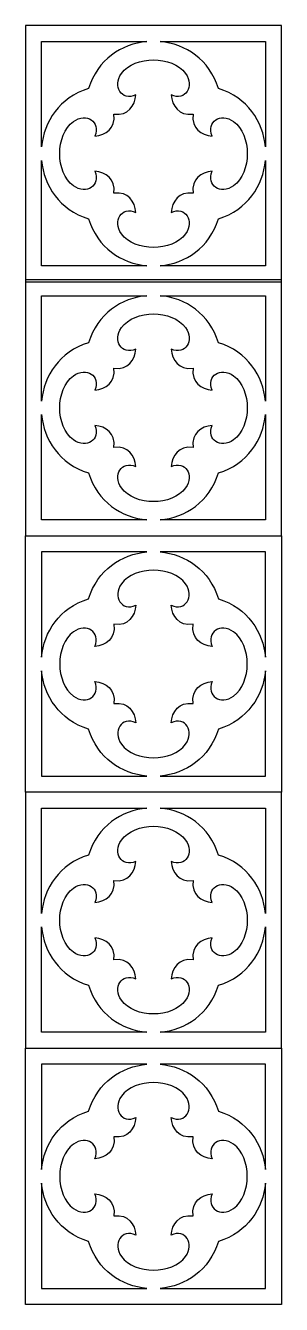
# Model space of a CAD drawing. Header units: centimetres. Extents: x -22 to -18.4, y -9 to 9.
import ezdxf

# ---------------------------------------------------------------- set-up
doc = ezdxf.new("R2010")
doc.units = ezdxf.units.CM
doc.header["$MEASUREMENT"] = 0
doc.layers.add('layer 1', color=7, linetype='Continuous')

msp = doc.modelspace()

# ---------------------------------------------------------------- linework, layer by layer
at = {"layer": 'layer 1', "color": 250, "lineweight": 30}
for points, knots in [([(-21.96219, 9.00077), (-21.96219, 9.00077), (-18.35628, 9.00077), (-18.35628, 9.00077), (-18.35628, 9.00077), (-18.35628, 9.00077), (-18.35628, 5.39486), (-18.35628, 5.39486), (-18.35628, 5.39486), (-18.35628, 5.39486), (-21.96219, 5.39486), (-21.96219, 5.39486), (-21.96219, 5.39486), (-21.96219, 5.39486), (-21.96219, 9.00077), (-21.96219, 9.00077)], [0, 0, 0, 0, 0.2, 0.2, 0.2, 0.2, 0.4, 0.4, 0.4, 0.4, 0.6, 0.6, 0.6, 0.6, 1, 1, 1, 1]), ([(-21.73682, 7.29202), (-21.70384, 7.64838), (-21.48332, 7.98756), (-21.07524, 8.11382), (-21.07524, 8.11382), (-20.94893, 8.52202), (-20.60992, 8.74239), (-20.25369, 8.7754), (-20.25369, 8.7754), (-20.25369, 8.7754), (-21.73682, 8.7754), (-21.73682, 8.7754), (-21.73682, 8.7754), (-21.73682, 8.7754), (-21.73682, 7.29202), (-21.73682, 7.29202)], [0, 0, 0, 0, 0.2, 0.2, 0.2, 0.2, 0.4, 0.4, 0.4, 0.4, 0.6, 0.6, 0.6, 0.6, 1, 1, 1, 1]), ([(-19.24323, 8.11382), (-18.83495, 7.98749), (-18.61459, 7.64836), (-18.58165, 7.29204), (-18.58165, 7.29204), (-18.58165, 7.29204), (-18.58165, 8.77539), (-18.58165, 8.77539), (-18.58165, 8.77539), (-18.58165, 8.77539), (-20.06506, 8.77539), (-20.06506, 8.77539), (-20.06506, 8.77539), (-19.7087, 8.74241), (-19.36951, 8.5219), (-19.24323, 8.11382)], [0, 0, 0, 0, 0.2, 0.2, 0.2, 0.2, 0.4, 0.4, 0.4, 0.4, 0.6, 0.6, 0.6, 0.6, 1, 1, 1, 1]), ([(-19.60103, 7.75601), (-19.80836, 7.72729), (-19.89339, 7.8708), (-19.91174, 8.02466), (-19.91174, 8.02466), (-19.70947, 7.93557), (-19.5756, 8.14463), (-19.70736, 8.32608), (-19.70736, 8.32608), (-19.89383, 8.58274), (-20.42461, 8.58278), (-20.61111, 8.32608), (-20.61111, 8.32608), (-20.74287, 8.14463), (-20.60901, 7.93557), (-20.40674, 8.02466), (-20.40674, 8.02466), (-20.42508, 7.8708), (-20.51011, 7.72729), (-20.71744, 7.75601), (-20.71744, 7.75601), (-20.6887, 7.54867), (-20.83222, 7.46365), (-20.98608, 7.44532), (-20.98608, 7.44532), (-20.897, 7.64759), (-21.10606, 7.78145), (-21.28747, 7.64968), (-21.28747, 7.64968), (-21.54417, 7.46321), (-21.54423, 6.93244), (-21.28747, 6.74594), (-21.28747, 6.74594), (-21.10606, 6.61418), (-20.897, 6.74804), (-20.98608, 6.95032), (-20.98608, 6.95032), (-20.83222, 6.93197), (-20.6887, 6.84694), (-20.71744, 6.63961), (-20.71744, 6.63961), (-20.51011, 6.66835), (-20.42508, 6.52483), (-20.40674, 6.37097), (-20.40674, 6.37097), (-20.60901, 6.46005), (-20.74287, 6.251), (-20.61111, 6.06958), (-20.61111, 6.06958), (-20.42463, 5.81283), (-19.89381, 5.81287), (-19.70736, 6.06958), (-19.70736, 6.06958), (-19.5756, 6.251), (-19.70947, 6.46005), (-19.91174, 6.37097), (-19.91174, 6.37097), (-19.89339, 6.52483), (-19.80836, 6.66835), (-19.60103, 6.63961), (-19.60103, 6.63961), (-19.62977, 6.84694), (-19.48625, 6.93197), (-19.3324, 6.95032), (-19.3324, 6.95032), (-19.42147, 6.74804), (-19.21242, 6.61418), (-19.031, 6.74594), (-19.031, 6.74594), (-18.77424, 6.93244), (-18.77429, 7.46321), (-19.031, 7.64968), (-19.031, 7.64968), (-19.21242, 7.78145), (-19.42147, 7.64759), (-19.3324, 7.44532), (-19.3324, 7.44532), (-19.48625, 7.46365), (-19.62977, 7.54867), (-19.60103, 7.75601)], [0, 0, 0, 0, 0.04761905, 0.04761905, 0.04761905, 0.04761905, 0.0952381, 0.0952381, 0.0952381, 0.0952381, 0.14285714, 0.14285714, 0.14285714, 0.14285714, 0.19047619, 0.19047619, 0.19047619, 0.19047619, 0.23809524, 0.23809524, 0.23809524, 0.23809524, 0.28571429, 0.28571429, 0.28571429, 0.28571429, 0.33333333, 0.33333333, 0.33333333, 0.33333333, 0.38095238, 0.38095238, 0.38095238, 0.38095238, 0.42857143, 0.42857143, 0.42857143, 0.42857143, 0.47619048, 0.47619048, 0.47619048, 0.47619048, 0.52380952, 0.52380952, 0.52380952, 0.52380952, 0.57142857, 0.57142857, 0.57142857, 0.57142857, 0.61904762, 0.61904762, 0.61904762, 0.61904762, 0.66666667, 0.66666667, 0.66666667, 0.66666667, 0.71428571, 0.71428571, 0.71428571, 0.71428571, 0.76190476, 0.76190476, 0.76190476, 0.76190476, 0.80952381, 0.80952381, 0.80952381, 0.80952381, 0.85714286, 0.85714286, 0.85714286, 0.85714286, 0.9047619, 0.9047619, 0.9047619, 0.9047619, 1, 1, 1, 1]), ([(-20.25326, 5.62023), (-20.60968, 5.65315), (-20.94894, 5.87365), (-21.07524, 6.28181), (-21.07524, 6.28181), (-21.48344, 6.40812), (-21.70382, 6.74715), (-21.73682, 7.10338), (-21.73682, 7.10338), (-21.73682, 7.10338), (-21.73682, 5.62023), (-21.73682, 5.62023), (-21.73682, 5.62023), (-21.73682, 5.62023), (-20.25326, 5.62023), (-20.25326, 5.62023)], [0, 0, 0, 0, 0.2, 0.2, 0.2, 0.2, 0.4, 0.4, 0.4, 0.4, 0.6, 0.6, 0.6, 0.6, 1, 1, 1, 1]), ([(-18.58165, 7.10382), (-18.61457, 6.74739), (-18.83507, 6.40811), (-19.24323, 6.28181), (-19.24323, 6.28181), (-19.36957, 5.87353), (-19.70873, 5.65316), (-20.06505, 5.62023), (-20.06505, 5.62023), (-20.06505, 5.62023), (-18.58165, 5.62023), (-18.58165, 5.62023), (-18.58165, 5.62023), (-18.58165, 5.62023), (-18.58165, 7.10382), (-18.58165, 7.10382)], [0, 0, 0, 0, 0.2, 0.2, 0.2, 0.2, 0.4, 0.4, 0.4, 0.4, 0.6, 0.6, 0.6, 0.6, 1, 1, 1, 1]), ([(-21.96219, 5.42344), (-21.96219, 5.42344), (-18.35628, 5.42344), (-18.35628, 5.42344), (-18.35628, 5.42344), (-18.35628, 5.42344), (-18.35628, 1.81752), (-18.35628, 1.81752), (-18.35628, 1.81752), (-18.35628, 1.81752), (-21.96219, 1.81752), (-21.96219, 1.81752), (-21.96219, 1.81752), (-21.96219, 1.81752), (-21.96219, 5.42344), (-21.96219, 5.42344)], [0, 0, 0, 0, 0.2, 0.2, 0.2, 0.2, 0.4, 0.4, 0.4, 0.4, 0.6, 0.6, 0.6, 0.6, 1, 1, 1, 1]), ([(-21.73682, 3.71469), (-21.70384, 4.07105), (-21.48332, 4.41023), (-21.07524, 4.53649), (-21.07524, 4.53649), (-20.94893, 4.94469), (-20.60992, 5.16506), (-20.25369, 5.19807), (-20.25369, 5.19807), (-20.25369, 5.19807), (-21.73682, 5.19807), (-21.73682, 5.19807), (-21.73682, 5.19807), (-21.73682, 5.19807), (-21.73682, 3.71469), (-21.73682, 3.71469)], [0, 0, 0, 0, 0.2, 0.2, 0.2, 0.2, 0.4, 0.4, 0.4, 0.4, 0.6, 0.6, 0.6, 0.6, 1, 1, 1, 1]), ([(-19.24323, 4.53649), (-18.83495, 4.41016), (-18.61459, 4.07103), (-18.58165, 3.7147), (-18.58165, 3.7147), (-18.58165, 3.7147), (-18.58165, 5.19806), (-18.58165, 5.19806), (-18.58165, 5.19806), (-18.58165, 5.19806), (-20.06506, 5.19806), (-20.06506, 5.19806), (-20.06506, 5.19806), (-19.7087, 5.16508), (-19.36951, 4.94457), (-19.24323, 4.53649)], [0, 0, 0, 0, 0.2, 0.2, 0.2, 0.2, 0.4, 0.4, 0.4, 0.4, 0.6, 0.6, 0.6, 0.6, 1, 1, 1, 1]), ([(-19.60103, 4.17868), (-19.80836, 4.14996), (-19.89339, 4.29347), (-19.91174, 4.44733), (-19.91174, 4.44733), (-19.70947, 4.35824), (-19.5756, 4.5673), (-19.70736, 4.74875), (-19.70736, 4.74875), (-19.89383, 5.00541), (-20.42461, 5.00545), (-20.61111, 4.74875), (-20.61111, 4.74875), (-20.74287, 4.5673), (-20.60901, 4.35824), (-20.40674, 4.44733), (-20.40674, 4.44733), (-20.42508, 4.29347), (-20.51011, 4.14996), (-20.71744, 4.17868), (-20.71744, 4.17868), (-20.6887, 3.97134), (-20.83222, 3.88632), (-20.98608, 3.86799), (-20.98608, 3.86799), (-20.897, 4.07026), (-21.10606, 4.20412), (-21.28747, 4.07235), (-21.28747, 4.07235), (-21.54417, 3.88588), (-21.54423, 3.35511), (-21.28747, 3.16861), (-21.28747, 3.16861), (-21.10606, 3.03685), (-20.897, 3.17071), (-20.98608, 3.37299), (-20.98608, 3.37299), (-20.83222, 3.35464), (-20.6887, 3.26961), (-20.71744, 3.06228), (-20.71744, 3.06228), (-20.51011, 3.09102), (-20.42508, 2.9475), (-20.40674, 2.79364), (-20.40674, 2.79364), (-20.60901, 2.88272), (-20.74287, 2.67367), (-20.61111, 2.49225), (-20.61111, 2.49225), (-20.42463, 2.2355), (-19.89381, 2.23554), (-19.70736, 2.49225), (-19.70736, 2.49225), (-19.5756, 2.67367), (-19.70947, 2.88272), (-19.91174, 2.79364), (-19.91174, 2.79364), (-19.89339, 2.9475), (-19.80836, 3.09102), (-19.60103, 3.06228), (-19.60103, 3.06228), (-19.62977, 3.26961), (-19.48625, 3.35464), (-19.3324, 3.37299), (-19.3324, 3.37299), (-19.42147, 3.17071), (-19.21242, 3.03685), (-19.031, 3.16861), (-19.031, 3.16861), (-18.77424, 3.35511), (-18.77429, 3.88588), (-19.031, 4.07235), (-19.031, 4.07235), (-19.21242, 4.20412), (-19.42147, 4.07026), (-19.3324, 3.86799), (-19.3324, 3.86799), (-19.48625, 3.88632), (-19.62977, 3.97134), (-19.60103, 4.17868)], [0, 0, 0, 0, 0.04761905, 0.04761905, 0.04761905, 0.04761905, 0.0952381, 0.0952381, 0.0952381, 0.0952381, 0.14285714, 0.14285714, 0.14285714, 0.14285714, 0.19047619, 0.19047619, 0.19047619, 0.19047619, 0.23809524, 0.23809524, 0.23809524, 0.23809524, 0.28571429, 0.28571429, 0.28571429, 0.28571429, 0.33333333, 0.33333333, 0.33333333, 0.33333333, 0.38095238, 0.38095238, 0.38095238, 0.38095238, 0.42857143, 0.42857143, 0.42857143, 0.42857143, 0.47619048, 0.47619048, 0.47619048, 0.47619048, 0.52380952, 0.52380952, 0.52380952, 0.52380952, 0.57142857, 0.57142857, 0.57142857, 0.57142857, 0.61904762, 0.61904762, 0.61904762, 0.61904762, 0.66666667, 0.66666667, 0.66666667, 0.66666667, 0.71428571, 0.71428571, 0.71428571, 0.71428571, 0.76190476, 0.76190476, 0.76190476, 0.76190476, 0.80952381, 0.80952381, 0.80952381, 0.80952381, 0.85714286, 0.85714286, 0.85714286, 0.85714286, 0.9047619, 0.9047619, 0.9047619, 0.9047619, 1, 1, 1, 1]), ([(-20.25326, 2.0429), (-20.60968, 2.07582), (-20.94894, 2.29632), (-21.07524, 2.70448), (-21.07524, 2.70448), (-21.48344, 2.83079), (-21.70382, 3.16982), (-21.73682, 3.52605), (-21.73682, 3.52605), (-21.73682, 3.52605), (-21.73682, 2.0429), (-21.73682, 2.0429), (-21.73682, 2.0429), (-21.73682, 2.0429), (-20.25326, 2.0429), (-20.25326, 2.0429)], [0, 0, 0, 0, 0.2, 0.2, 0.2, 0.2, 0.4, 0.4, 0.4, 0.4, 0.6, 0.6, 0.6, 0.6, 1, 1, 1, 1]), ([(-18.58165, 3.52649), (-18.61457, 3.17006), (-18.83507, 2.83078), (-19.24323, 2.70448), (-19.24323, 2.70448), (-19.36957, 2.2962), (-19.70873, 2.07583), (-20.06505, 2.0429), (-20.06505, 2.0429), (-20.06505, 2.0429), (-18.58165, 2.0429), (-18.58165, 2.0429), (-18.58165, 2.0429), (-18.58165, 2.0429), (-18.58165, 3.52649), (-18.58165, 3.52649)], [0, 0, 0, 0, 0.2, 0.2, 0.2, 0.2, 0.4, 0.4, 0.4, 0.4, 0.6, 0.6, 0.6, 0.6, 1, 1, 1, 1]), ([(-21.96219, -1.78839), (-21.96219, -1.78839), (-18.35628, -1.78839), (-18.35628, -1.78839), (-18.35628, -1.78839), (-18.35628, -1.78839), (-18.35628, 1.81752), (-18.35628, 1.81752), (-18.35628, 1.81752), (-18.35628, 1.81752), (-21.96219, 1.81752), (-21.96219, 1.81752), (-21.96219, 1.81752), (-21.96219, 1.81752), (-21.96219, -1.78839), (-21.96219, -1.78839)], [0, 0, 0, 0, 0.2, 0.2, 0.2, 0.2, 0.4, 0.4, 0.4, 0.4, 0.6, 0.6, 0.6, 0.6, 1, 1, 1, 1]), ([(-20.25326, 1.59215), (-20.60968, 1.55923), (-20.94894, 1.33873), (-21.07524, 0.93057), (-21.07524, 0.93057), (-21.48344, 0.80426), (-21.70382, 0.46523), (-21.73682, 0.109), (-21.73682, 0.109), (-21.73682, 0.109), (-21.73682, 1.59215), (-21.73682, 1.59215), (-21.73682, 1.59215), (-21.73682, 1.59215), (-20.25326, 1.59215), (-20.25326, 1.59215)], [0, 0, 0, 0, 0.2, 0.2, 0.2, 0.2, 0.4, 0.4, 0.4, 0.4, 0.6, 0.6, 0.6, 0.6, 1, 1, 1, 1]), ([(-18.58165, 0.10856), (-18.61457, 0.46499), (-18.83507, 0.80427), (-19.24323, 0.93057), (-19.24323, 0.93057), (-19.36957, 1.33885), (-19.70873, 1.55922), (-20.06505, 1.59215), (-20.06505, 1.59215), (-20.06505, 1.59215), (-18.58165, 1.59215), (-18.58165, 1.59215), (-18.58165, 1.59215), (-18.58165, 1.59215), (-18.58165, 0.10856), (-18.58165, 0.10856)], [0, 0, 0, 0, 0.2, 0.2, 0.2, 0.2, 0.4, 0.4, 0.4, 0.4, 0.6, 0.6, 0.6, 0.6, 1, 1, 1, 1]), ([(-19.60103, -0.54363), (-19.80836, -0.51491), (-19.89339, -0.65842), (-19.91174, -0.81228), (-19.91174, -0.81228), (-19.70947, -0.72319), (-19.5756, -0.93225), (-19.70736, -1.1137), (-19.70736, -1.1137), (-19.89383, -1.37036), (-20.42461, -1.3704), (-20.61111, -1.1137), (-20.61111, -1.1137), (-20.74287, -0.93225), (-20.60901, -0.72319), (-20.40674, -0.81228), (-20.40674, -0.81228), (-20.42508, -0.65842), (-20.51011, -0.51491), (-20.71744, -0.54363), (-20.71744, -0.54363), (-20.6887, -0.33629), (-20.83222, -0.25127), (-20.98608, -0.23294), (-20.98608, -0.23294), (-20.897, -0.43521), (-21.10606, -0.56907), (-21.28747, -0.4373), (-21.28747, -0.4373), (-21.54417, -0.25083), (-21.54423, 0.27994), (-21.28747, 0.46644), (-21.28747, 0.46644), (-21.10606, 0.5982), (-20.897, 0.46434), (-20.98608, 0.26206), (-20.98608, 0.26206), (-20.83222, 0.28041), (-20.6887, 0.36544), (-20.71744, 0.57277), (-20.71744, 0.57277), (-20.51011, 0.54403), (-20.42508, 0.68755), (-20.40674, 0.84141), (-20.40674, 0.84141), (-20.60901, 0.75233), (-20.74287, 0.96138), (-20.61111, 1.1428), (-20.61111, 1.1428), (-20.42463, 1.39955), (-19.89381, 1.39951), (-19.70736, 1.1428), (-19.70736, 1.1428), (-19.5756, 0.96138), (-19.70947, 0.75233), (-19.91174, 0.84141), (-19.91174, 0.84141), (-19.89339, 0.68755), (-19.80836, 0.54403), (-19.60103, 0.57277), (-19.60103, 0.57277), (-19.62977, 0.36544), (-19.48625, 0.28041), (-19.3324, 0.26206), (-19.3324, 0.26206), (-19.42147, 0.46434), (-19.21242, 0.5982), (-19.031, 0.46644), (-19.031, 0.46644), (-18.77424, 0.27994), (-18.77429, -0.25083), (-19.031, -0.4373), (-19.031, -0.4373), (-19.21242, -0.56907), (-19.42147, -0.43521), (-19.3324, -0.23294), (-19.3324, -0.23294), (-19.48625, -0.25127), (-19.62977, -0.33629), (-19.60103, -0.54363)], [0, 0, 0, 0, 0.04761905, 0.04761905, 0.04761905, 0.04761905, 0.0952381, 0.0952381, 0.0952381, 0.0952381, 0.14285714, 0.14285714, 0.14285714, 0.14285714, 0.19047619, 0.19047619, 0.19047619, 0.19047619, 0.23809524, 0.23809524, 0.23809524, 0.23809524, 0.28571429, 0.28571429, 0.28571429, 0.28571429, 0.33333333, 0.33333333, 0.33333333, 0.33333333, 0.38095238, 0.38095238, 0.38095238, 0.38095238, 0.42857143, 0.42857143, 0.42857143, 0.42857143, 0.47619048, 0.47619048, 0.47619048, 0.47619048, 0.52380952, 0.52380952, 0.52380952, 0.52380952, 0.57142857, 0.57142857, 0.57142857, 0.57142857, 0.61904762, 0.61904762, 0.61904762, 0.61904762, 0.66666667, 0.66666667, 0.66666667, 0.66666667, 0.71428571, 0.71428571, 0.71428571, 0.71428571, 0.76190476, 0.76190476, 0.76190476, 0.76190476, 0.80952381, 0.80952381, 0.80952381, 0.80952381, 0.85714286, 0.85714286, 0.85714286, 0.85714286, 0.9047619, 0.9047619, 0.9047619, 0.9047619, 1, 1, 1, 1]), ([(-21.73682, -0.07964), (-21.70384, -0.436), (-21.48332, -0.77518), (-21.07524, -0.90144), (-21.07524, -0.90144), (-20.94893, -1.30964), (-20.60992, -1.53001), (-20.25369, -1.56302), (-20.25369, -1.56302), (-20.25369, -1.56302), (-21.73682, -1.56302), (-21.73682, -1.56302), (-21.73682, -1.56302), (-21.73682, -1.56302), (-21.73682, -0.07964), (-21.73682, -0.07964)], [0, 0, 0, 0, 0.2, 0.2, 0.2, 0.2, 0.4, 0.4, 0.4, 0.4, 0.6, 0.6, 0.6, 0.6, 1, 1, 1, 1]), ([(-19.24323, -0.90144), (-18.83495, -0.77511), (-18.61459, -0.43598), (-18.58165, -0.07966), (-18.58165, -0.07966), (-18.58165, -0.07966), (-18.58165, -1.56301), (-18.58165, -1.56301), (-18.58165, -1.56301), (-18.58165, -1.56301), (-20.06506, -1.56301), (-20.06506, -1.56301), (-20.06506, -1.56301), (-19.7087, -1.53003), (-19.36951, -1.30952), (-19.24323, -0.90144)], [0, 0, 0, 0, 0.2, 0.2, 0.2, 0.2, 0.4, 0.4, 0.4, 0.4, 0.6, 0.6, 0.6, 0.6, 1, 1, 1, 1]), ([(-21.96219, -1.78839), (-21.96219, -1.78839), (-18.35628, -1.78839), (-18.35628, -1.78839), (-18.35628, -1.78839), (-18.35628, -1.78839), (-18.35628, -5.3943), (-18.35628, -5.3943), (-18.35628, -5.3943), (-18.35628, -5.3943), (-21.96219, -5.3943), (-21.96219, -5.3943), (-21.96219, -5.3943), (-21.96219, -5.3943), (-21.96219, -1.78839), (-21.96219, -1.78839)], [0, 0, 0, 0, 0.2, 0.2, 0.2, 0.2, 0.4, 0.4, 0.4, 0.4, 0.6, 0.6, 0.6, 0.6, 1, 1, 1, 1]), ([(-21.73682, -3.49713), (-21.70384, -3.14077), (-21.48332, -2.8016), (-21.07524, -2.67533), (-21.07524, -2.67533), (-20.94893, -2.26713), (-20.60992, -2.04676), (-20.25369, -2.01376), (-20.25369, -2.01376), (-20.25369, -2.01376), (-21.73682, -2.01376), (-21.73682, -2.01376), (-21.73682, -2.01376), (-21.73682, -2.01376), (-21.73682, -3.49713), (-21.73682, -3.49713)], [0, 0, 0, 0, 0.2, 0.2, 0.2, 0.2, 0.4, 0.4, 0.4, 0.4, 0.6, 0.6, 0.6, 0.6, 1, 1, 1, 1]), ([(-19.24323, -2.67533), (-18.83495, -2.80166), (-18.61459, -3.14079), (-18.58165, -3.49712), (-18.58165, -3.49712), (-18.58165, -3.49712), (-18.58165, -2.01376), (-18.58165, -2.01376), (-18.58165, -2.01376), (-18.58165, -2.01376), (-20.06506, -2.01376), (-20.06506, -2.01376), (-20.06506, -2.01376), (-19.7087, -2.04674), (-19.36951, -2.26725), (-19.24323, -2.67533)], [0, 0, 0, 0, 0.2, 0.2, 0.2, 0.2, 0.4, 0.4, 0.4, 0.4, 0.6, 0.6, 0.6, 0.6, 1, 1, 1, 1]), ([(-19.60103, -3.03315), (-19.80836, -3.06187), (-19.89339, -2.91835), (-19.91174, -2.76449), (-19.91174, -2.76449), (-19.70947, -2.85358), (-19.5756, -2.64452), (-19.70736, -2.46307), (-19.70736, -2.46307), (-19.89383, -2.20641), (-20.42461, -2.20637), (-20.61111, -2.46307), (-20.61111, -2.46307), (-20.74287, -2.64452), (-20.60901, -2.85358), (-20.40674, -2.76449), (-20.40674, -2.76449), (-20.42508, -2.91835), (-20.51011, -3.06187), (-20.71744, -3.03315), (-20.71744, -3.03315), (-20.6887, -3.24048), (-20.83222, -3.3255), (-20.98608, -3.34383), (-20.98608, -3.34383), (-20.897, -3.14156), (-21.10606, -3.0077), (-21.28747, -3.13947), (-21.28747, -3.13947), (-21.54417, -3.32594), (-21.54423, -3.85671), (-21.28747, -4.04321), (-21.28747, -4.04321), (-21.10606, -4.17497), (-20.897, -4.04111), (-20.98608, -3.83884), (-20.98608, -3.83884), (-20.83222, -3.85718), (-20.6887, -3.94221), (-20.71744, -4.14954), (-20.71744, -4.14954), (-20.51011, -4.1208), (-20.42508, -4.26432), (-20.40674, -4.41818), (-20.40674, -4.41818), (-20.60901, -4.3291), (-20.74287, -4.53816), (-20.61111, -4.71957), (-20.61111, -4.71957), (-20.42463, -4.97632), (-19.89381, -4.97628), (-19.70736, -4.71957), (-19.70736, -4.71957), (-19.5756, -4.53816), (-19.70947, -4.3291), (-19.91174, -4.41818), (-19.91174, -4.41818), (-19.89339, -4.26432), (-19.80836, -4.1208), (-19.60103, -4.14954), (-19.60103, -4.14954), (-19.62977, -3.94221), (-19.48625, -3.85718), (-19.3324, -3.83884), (-19.3324, -3.83884), (-19.42147, -4.04111), (-19.21242, -4.17497), (-19.031, -4.04321), (-19.031, -4.04321), (-18.77424, -3.85671), (-18.77429, -3.32594), (-19.031, -3.13947), (-19.031, -3.13947), (-19.21242, -3.0077), (-19.42147, -3.14156), (-19.3324, -3.34383), (-19.3324, -3.34383), (-19.48625, -3.3255), (-19.62977, -3.24048), (-19.60103, -3.03315)], [0, 0, 0, 0, 0.04761905, 0.04761905, 0.04761905, 0.04761905, 0.0952381, 0.0952381, 0.0952381, 0.0952381, 0.14285714, 0.14285714, 0.14285714, 0.14285714, 0.19047619, 0.19047619, 0.19047619, 0.19047619, 0.23809524, 0.23809524, 0.23809524, 0.23809524, 0.28571429, 0.28571429, 0.28571429, 0.28571429, 0.33333333, 0.33333333, 0.33333333, 0.33333333, 0.38095238, 0.38095238, 0.38095238, 0.38095238, 0.42857143, 0.42857143, 0.42857143, 0.42857143, 0.47619048, 0.47619048, 0.47619048, 0.47619048, 0.52380952, 0.52380952, 0.52380952, 0.52380952, 0.57142857, 0.57142857, 0.57142857, 0.57142857, 0.61904762, 0.61904762, 0.61904762, 0.61904762, 0.66666667, 0.66666667, 0.66666667, 0.66666667, 0.71428571, 0.71428571, 0.71428571, 0.71428571, 0.76190476, 0.76190476, 0.76190476, 0.76190476, 0.80952381, 0.80952381, 0.80952381, 0.80952381, 0.85714286, 0.85714286, 0.85714286, 0.85714286, 0.9047619, 0.9047619, 0.9047619, 0.9047619, 1, 1, 1, 1]), ([(-20.25326, -5.16892), (-20.60968, -5.13601), (-20.94894, -4.9155), (-21.07524, -4.50734), (-21.07524, -4.50734), (-21.48344, -4.38103), (-21.70382, -4.04201), (-21.73682, -3.68577), (-21.73682, -3.68577), (-21.73682, -3.68577), (-21.73682, -5.16892), (-21.73682, -5.16892), (-21.73682, -5.16892), (-21.73682, -5.16892), (-20.25326, -5.16892), (-20.25326, -5.16892)], [0, 0, 0, 0, 0.2, 0.2, 0.2, 0.2, 0.4, 0.4, 0.4, 0.4, 0.6, 0.6, 0.6, 0.6, 1, 1, 1, 1]), ([(-18.58165, -3.68533), (-18.61457, -4.04176), (-18.83507, -4.38105), (-19.24323, -4.50734), (-19.24323, -4.50734), (-19.36957, -4.91563), (-19.70873, -5.13599), (-20.06505, -5.16892), (-20.06505, -5.16892), (-20.06505, -5.16892), (-18.58165, -5.16892), (-18.58165, -5.16892), (-18.58165, -5.16892), (-18.58165, -5.16892), (-18.58165, -3.68533), (-18.58165, -3.68533)], [0, 0, 0, 0, 0.2, 0.2, 0.2, 0.2, 0.4, 0.4, 0.4, 0.4, 0.6, 0.6, 0.6, 0.6, 1, 1, 1, 1]), ([(-21.96219, -9.00021), (-21.96219, -9.00021), (-18.35628, -9.00021), (-18.35628, -9.00021), (-18.35628, -9.00021), (-18.35628, -9.00021), (-18.35628, -5.3943), (-18.35628, -5.3943), (-18.35628, -5.3943), (-18.35628, -5.3943), (-21.96219, -5.3943), (-21.96219, -5.3943), (-21.96219, -5.3943), (-21.96219, -5.3943), (-21.96219, -9.00021), (-21.96219, -9.00021)], [0, 0, 0, 0, 0.2, 0.2, 0.2, 0.2, 0.4, 0.4, 0.4, 0.4, 0.6, 0.6, 0.6, 0.6, 1, 1, 1, 1]), ([(-20.25326, -5.61967), (-20.60968, -5.65259), (-20.94894, -5.87309), (-21.07524, -6.28125), (-21.07524, -6.28125), (-21.48344, -6.40756), (-21.70382, -6.74659), (-21.73682, -7.10282), (-21.73682, -7.10282), (-21.73682, -7.10282), (-21.73682, -5.61967), (-21.73682, -5.61967), (-21.73682, -5.61967), (-21.73682, -5.61967), (-20.25326, -5.61967), (-20.25326, -5.61967)], [0, 0, 0, 0, 0.2, 0.2, 0.2, 0.2, 0.4, 0.4, 0.4, 0.4, 0.6, 0.6, 0.6, 0.6, 1, 1, 1, 1]), ([(-18.58165, -7.10326), (-18.61457, -6.74683), (-18.83507, -6.40755), (-19.24323, -6.28125), (-19.24323, -6.28125), (-19.36957, -5.87297), (-19.70873, -5.65261), (-20.06505, -5.61967), (-20.06505, -5.61967), (-20.06505, -5.61967), (-18.58165, -5.61967), (-18.58165, -5.61967), (-18.58165, -5.61967), (-18.58165, -5.61967), (-18.58165, -7.10326), (-18.58165, -7.10326)], [0, 0, 0, 0, 0.2, 0.2, 0.2, 0.2, 0.4, 0.4, 0.4, 0.4, 0.6, 0.6, 0.6, 0.6, 1, 1, 1, 1]), ([(-19.60103, -7.75545), (-19.80836, -7.72673), (-19.89339, -7.87024), (-19.91174, -8.0241), (-19.91174, -8.0241), (-19.70947, -7.93501), (-19.5756, -8.14408), (-19.70736, -8.32552), (-19.70736, -8.32552), (-19.89383, -8.58218), (-20.42461, -8.58222), (-20.61111, -8.32552), (-20.61111, -8.32552), (-20.74287, -8.14408), (-20.60901, -7.93501), (-20.40674, -8.0241), (-20.40674, -8.0241), (-20.42508, -7.87024), (-20.51011, -7.72673), (-20.71744, -7.75545), (-20.71744, -7.75545), (-20.6887, -7.54811), (-20.83222, -7.4631), (-20.98608, -7.44476), (-20.98608, -7.44476), (-20.897, -7.64703), (-21.10606, -7.78089), (-21.28747, -7.64912), (-21.28747, -7.64912), (-21.54417, -7.46265), (-21.54423, -6.93188), (-21.28747, -6.74538), (-21.28747, -6.74538), (-21.10606, -6.61362), (-20.897, -6.74749), (-20.98608, -6.94976), (-20.98608, -6.94976), (-20.83222, -6.93141), (-20.6887, -6.84638), (-20.71744, -6.63905), (-20.71744, -6.63905), (-20.51011, -6.66779), (-20.42508, -6.52427), (-20.40674, -6.37042), (-20.40674, -6.37042), (-20.60901, -6.45949), (-20.74287, -6.25044), (-20.61111, -6.06902), (-20.61111, -6.06902), (-20.42463, -5.81227), (-19.89381, -5.81232), (-19.70736, -6.06902), (-19.70736, -6.06902), (-19.5756, -6.25044), (-19.70947, -6.45949), (-19.91174, -6.37042), (-19.91174, -6.37042), (-19.89339, -6.52427), (-19.80836, -6.66779), (-19.60103, -6.63905), (-19.60103, -6.63905), (-19.62977, -6.84638), (-19.48625, -6.93141), (-19.3324, -6.94976), (-19.3324, -6.94976), (-19.42147, -6.74749), (-19.21242, -6.61362), (-19.031, -6.74538), (-19.031, -6.74538), (-18.77424, -6.93188), (-18.77429, -7.46265), (-19.031, -7.64912), (-19.031, -7.64912), (-19.21242, -7.78089), (-19.42147, -7.64703), (-19.3324, -7.44476), (-19.3324, -7.44476), (-19.48625, -7.4631), (-19.62977, -7.54811), (-19.60103, -7.75545)], [0, 0, 0, 0, 0.04761905, 0.04761905, 0.04761905, 0.04761905, 0.0952381, 0.0952381, 0.0952381, 0.0952381, 0.14285714, 0.14285714, 0.14285714, 0.14285714, 0.19047619, 0.19047619, 0.19047619, 0.19047619, 0.23809524, 0.23809524, 0.23809524, 0.23809524, 0.28571429, 0.28571429, 0.28571429, 0.28571429, 0.33333333, 0.33333333, 0.33333333, 0.33333333, 0.38095238, 0.38095238, 0.38095238, 0.38095238, 0.42857143, 0.42857143, 0.42857143, 0.42857143, 0.47619048, 0.47619048, 0.47619048, 0.47619048, 0.52380952, 0.52380952, 0.52380952, 0.52380952, 0.57142857, 0.57142857, 0.57142857, 0.57142857, 0.61904762, 0.61904762, 0.61904762, 0.61904762, 0.66666667, 0.66666667, 0.66666667, 0.66666667, 0.71428571, 0.71428571, 0.71428571, 0.71428571, 0.76190476, 0.76190476, 0.76190476, 0.76190476, 0.80952381, 0.80952381, 0.80952381, 0.80952381, 0.85714286, 0.85714286, 0.85714286, 0.85714286, 0.9047619, 0.9047619, 0.9047619, 0.9047619, 1, 1, 1, 1]), ([(-21.73682, -7.29146), (-21.70384, -7.64783), (-21.48332, -7.987), (-21.07524, -8.11326), (-21.07524, -8.11326), (-20.94893, -8.52146), (-20.60992, -8.74183), (-20.25369, -8.77484), (-20.25369, -8.77484), (-20.25369, -8.77484), (-21.73682, -8.77484), (-21.73682, -8.77484), (-21.73682, -8.77484), (-21.73682, -8.77484), (-21.73682, -7.29146), (-21.73682, -7.29146)], [0, 0, 0, 0, 0.2, 0.2, 0.2, 0.2, 0.4, 0.4, 0.4, 0.4, 0.6, 0.6, 0.6, 0.6, 1, 1, 1, 1]), ([(-19.24323, -8.11326), (-18.83495, -7.98693), (-18.61459, -7.6478), (-18.58165, -7.29148), (-18.58165, -7.29148), (-18.58165, -7.29148), (-18.58165, -8.77483), (-18.58165, -8.77483), (-18.58165, -8.77483), (-18.58165, -8.77483), (-20.06506, -8.77483), (-20.06506, -8.77483), (-20.06506, -8.77483), (-19.7087, -8.74185), (-19.36951, -8.52134), (-19.24323, -8.11326)], [0, 0, 0, 0, 0.2, 0.2, 0.2, 0.2, 0.4, 0.4, 0.4, 0.4, 0.6, 0.6, 0.6, 0.6, 1, 1, 1, 1])]:
    msp.add_open_spline(points, degree=3, knots=knots, dxfattribs=at)

doc.saveas('drawing.dxf')
